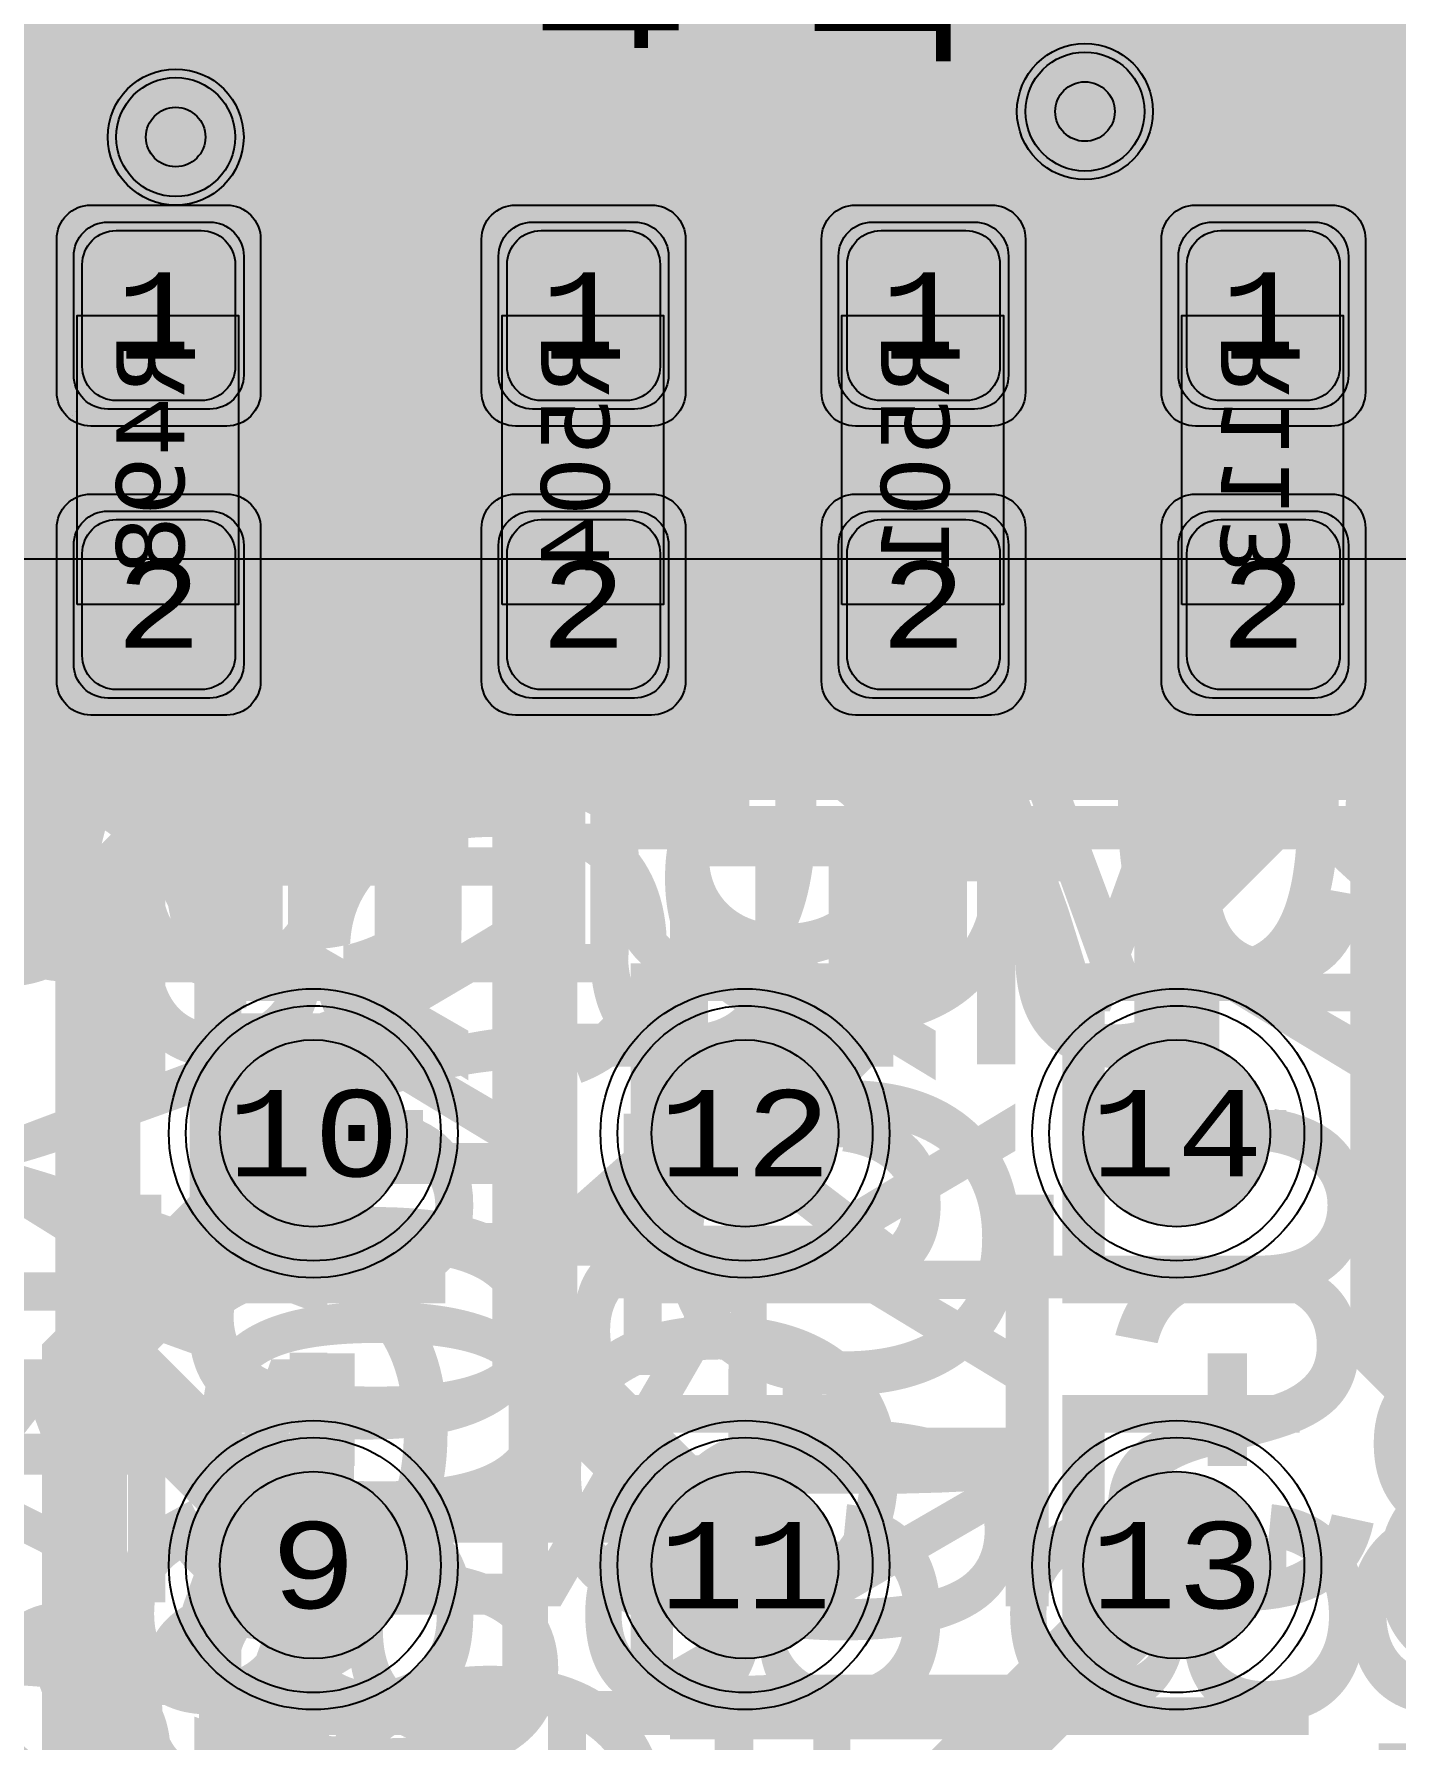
# Model space of a CAD drawing. Extents: x -28 to 199, y -61 to 255.
# Drawn here: x 119.27 to 127.28, y 143.47 to 153.51 of the extents above; entities that cross this region are included whole.
import ezdxf
from ezdxf.enums import TextEntityAlignment as Align

# ---------------------------------------------------------------- set-up
doc = ezdxf.new("R2010")
doc.units = 0
doc.header["$MEASUREMENT"] = 0
for name, color, linetype in [('ASSEMBLY_OUTLINES_BTM', 191, 'CONTINUOUS'), ('ASSEMBLY_OUTLINES_TOP', 102, 'CONTINUOUS'), ('ASSEMBLY_PART_NUMBERS_BTM', 191, 'CONTINUOUS'), ('ASSEMBLY_PART_NUMBERS_TOP', 102, 'CONTINUOUS'), ('ASSEMBLY_REF_DES_BTM', 191, 'CONTINUOUS'), ('DRILL_DRAWING', 21, 'CONTINUOUS'), ('GENERATED_SILKSCREEN_BTM', 255, 'CONTINUOUS'), ('GENERATED_SILKSCREEN_TOP', 140, 'CONTINUOUS'), ('PART_HOLES_LAYER_2', 30, 'CONTINUOUS'), ('PART_HOLES_LAYER_3', 30, 'CONTINUOUS'), ('PART_HOLES_LAYER_BOTTOM', 30, 'CONTINUOUS'), ('PART_HOLES_LAYER_TOP', 30, 'CONTINUOUS'), ('PART_PADS_LAYER_2', 230, 'CONTINUOUS'), ('PART_PADS_LAYER_3', 81, 'CONTINUOUS'), ('PART_PADS_LAYER_BOTTOM', 10, 'CONTINUOUS'), ('PART_PADS_LAYER_TOP', 150, 'CONTINUOUS'), ('PART_PADS_SMD_BTM', 10, 'CONTINUOUS'), ('PIN_NUMBERS_BTM', 8, 'CONTINUOUS'), ('PIN_NUMBERS_TOP', 8, 'CONTINUOUS'), ('PLACEMENT_OUTLINES_BTM', 222, 'CONTINUOUS'), ('PLACEMENT_OUTLINES_TOP', 130, 'CONTINUOUS'), ('PLANE_DATA_LAYER_TOP', 150, 'CONTINUOUS'), ('PLANE_SHAPES_LAYER_2', 230, 'CONTINUOUS'), ('PLANE_SHAPES_LAYER_3', 81, 'CONTINUOUS'), ('PLANE_SHAPES_LAYER_TOP', 150, 'CONTINUOUS'), ('SILKSCREEN_OUTLINES_BTM', 211, 'CONTINUOUS'), ('SILKSCREEN_OUTLINES_TOP', 150, 'CONTINUOUS'), ('SILKSCREEN_REF_DES_BTM', 211, 'CONTINUOUS'), ('SOLDERMASK_PADS_BTM', 12, 'CONTINUOUS'), ('SOLDERMASK_PADS_TOP', 180, 'CONTINUOUS'), ('SOLDERPASTE_PADS_BTM', 12, 'CONTINUOUS'), ('TRACES_LAYER_3', 81, 'CONTINUOUS'), ('TRACES_LAYER_BOTTOM', 10, 'CONTINUOUS'), ('TRACES_LAYER_TOP', 150, 'CONTINUOUS'), ('VIA_HOLES_LAYER_2', 30, 'CONTINUOUS'), ('VIA_HOLES_LAYER_3', 30, 'CONTINUOUS'), ('VIA_HOLES_LAYER_BOTTOM', 30, 'CONTINUOUS'), ('VIA_HOLES_LAYER_TOP', 30, 'CONTINUOUS'), ('VIA_PADS_LAYER_2', 230, 'CONTINUOUS'), ('VIA_PADS_LAYER_3', 81, 'CONTINUOUS'), ('VIA_PADS_LAYER_BOTTOM', 10, 'CONTINUOUS'), ('VIA_PADS_LAYER_TOP', 150, 'CONTINUOUS')]:
    doc.layers.add(name, color=color, linetype=linetype)
doc.styles.add('COURIER_NEW', font='COUR.TTF')
doc.styles.add('VERDANA', font='verdana.TTF')
doc.styles.add('VERIBEST_GERBER_0', font='txt')

msp = doc.modelspace()

# ---------------------------------------------------------------- hatches: boundary and pattern name
at = {"layer": 'PART_HOLES_LAYER_2'}
h = msp.add_hatch(color=256, dxfattribs=at)
edge = h.paths.add_edge_path()
edge.add_arc((120.91, 147.04), 0.55, 0, 360)
h = msp.add_hatch(color=256, dxfattribs=at)
edge = h.paths.add_edge_path()
edge.add_arc((123.45, 147.04), 0.55, 0, 360)
h = msp.add_hatch(color=256, dxfattribs=at)
edge = h.paths.add_edge_path()
edge.add_arc((125.99, 147.04), 0.55, 0, 360)
h = msp.add_hatch(color=256, dxfattribs=at)
edge = h.paths.add_edge_path()
edge.add_arc((120.91, 144.5), 0.55, 0, 360)
h = msp.add_hatch(color=256, dxfattribs=at)
edge = h.paths.add_edge_path()
edge.add_arc((123.45, 144.5), 0.55, 0, 360)
h = msp.add_hatch(color=256, dxfattribs=at)
edge = h.paths.add_edge_path()
edge.add_arc((125.99, 144.5), 0.55, 0, 360)
at = {"layer": 'PART_HOLES_LAYER_3'}
h = msp.add_hatch(color=256, dxfattribs=at)
edge = h.paths.add_edge_path()
edge.add_arc((120.91, 147.04), 0.55, 0, 360)
h = msp.add_hatch(color=256, dxfattribs=at)
edge = h.paths.add_edge_path()
edge.add_arc((123.45, 147.04), 0.55, 0, 360)
h = msp.add_hatch(color=256, dxfattribs=at)
edge = h.paths.add_edge_path()
edge.add_arc((125.99, 147.04), 0.55, 0, 360)
h = msp.add_hatch(color=256, dxfattribs=at)
edge = h.paths.add_edge_path()
edge.add_arc((120.91, 144.5), 0.55, 0, 360)
h = msp.add_hatch(color=256, dxfattribs=at)
edge = h.paths.add_edge_path()
edge.add_arc((123.45, 144.5), 0.55, 0, 360)
h = msp.add_hatch(color=256, dxfattribs=at)
edge = h.paths.add_edge_path()
edge.add_arc((125.99, 144.5), 0.55, 0, 360)
at = {"layer": 'PART_HOLES_LAYER_BOTTOM'}
h = msp.add_hatch(color=256, dxfattribs=at)
edge = h.paths.add_edge_path()
edge.add_arc((120.91, 147.04), 0.55, 0, 360)
h = msp.add_hatch(color=256, dxfattribs=at)
edge = h.paths.add_edge_path()
edge.add_arc((123.45, 147.04), 0.55, 0, 360)
h = msp.add_hatch(color=256, dxfattribs=at)
edge = h.paths.add_edge_path()
edge.add_arc((125.99, 147.04), 0.55, 0, 360)
h = msp.add_hatch(color=256, dxfattribs=at)
edge = h.paths.add_edge_path()
edge.add_arc((120.91, 144.5), 0.55, 0, 360)
h = msp.add_hatch(color=256, dxfattribs=at)
edge = h.paths.add_edge_path()
edge.add_arc((123.45, 144.5), 0.55, 0, 360)
h = msp.add_hatch(color=256, dxfattribs=at)
edge = h.paths.add_edge_path()
edge.add_arc((125.99, 144.5), 0.55, 0, 360)
at = {"layer": 'PART_HOLES_LAYER_TOP'}
h = msp.add_hatch(color=256, dxfattribs=at)
edge = h.paths.add_edge_path()
edge.add_arc((120.91, 147.04), 0.55, 0, 360)
h = msp.add_hatch(color=256, dxfattribs=at)
edge = h.paths.add_edge_path()
edge.add_arc((123.45, 147.04), 0.55, 0, 360)
h = msp.add_hatch(color=256, dxfattribs=at)
edge = h.paths.add_edge_path()
edge.add_arc((125.99, 147.04), 0.55, 0, 360)
h = msp.add_hatch(color=256, dxfattribs=at)
edge = h.paths.add_edge_path()
edge.add_arc((120.91, 144.5), 0.55, 0, 360)
h = msp.add_hatch(color=256, dxfattribs=at)
edge = h.paths.add_edge_path()
edge.add_arc((123.45, 144.5), 0.55, 0, 360)
h = msp.add_hatch(color=256, dxfattribs=at)
edge = h.paths.add_edge_path()
edge.add_arc((125.99, 144.5), 0.55, 0, 360)
at = {"layer": 'PLANE_DATA_LAYER_TOP'}
h = msp.add_hatch(color=256, dxfattribs=at)
h.paths.add_polyline_path([(133, 153.853893, -0.1385740107174842), (132.988731, 153.814013, 0.2825710428868531), (132.988731, 153.185987, -0.1385740107174842), (133, 153.146107), (133, 152.850505, -0.198909955685367), (132.977682, 152.796624), (132.047111, 151.866053, 0.1989122151386141), (131.900664, 151.5125), (131.900664, 149.0762, -0.414213562373095), (131.824464, 149), (116.917122, 149, -0.414213562373095), (116.840922, 149.0762), (116.840922, 149.076201, -0.1989099556853327), (116.86324, 149.130082), (120.011716, 152.278558, -0.2121765103081674), (120.069475, 152.300777, 2.5994044520858672), (119.500777, 152.869475, -0.0127260232625864), (119.500876, 152.865598), (119.500876, 152.865597, -0.1989099556854013), (119.478558, 152.811716), (116.06616, 149.399318, -0.1989133663344485), (116.012278, 149.377), (114.8262, 149.377, -0.414213562373095), (114.75, 149.4532), (114.75, 149.885279, -0.1989099556853327), (114.772318, 149.93916), (117.211716, 152.378558, -0.2121765103082757), (117.269475, 152.400777, 2.5994044520858672), (116.700777, 152.969475, -0.012726023262584), (116.700876, 152.965598), (116.700876, 152.965597, -0.1989099556853327), (116.678558, 152.911716), (114.880082, 151.11324, -0.6681819935815162), (114.75, 151.167121), (114.75, 155.5988, -0.414213562373095), (114.8262, 155.675), (115.246078, 155.675, -0.1860894746345807), (115.29723, 155.65528, 0.1771017640591394), (115.679123, 155.500363, -0.3837047465437007), (115.752483, 155.429575, 0.9653635895788941), (117.75, 155.499999), (117.75, 155.5, 0.4499914754165076), (116.6297, 156.492737, -0.678160657795134), (116.561875, 156.617022, 0.1458601094872009), (116.696178, 156.932387, -0.381510988498814), (116.771893, 157), (121.010758, 157, -0.5383921361414895), (121.080801, 156.893793, 1.2260197911428208), (123, 156.5), (123, 156.500003, 0.0155953760003394), (122.998055, 156.562339, -0.0155850900867968), (122.997907, 156.567086), (122.997907, 156.56709, -0.6681819935816116), (123.127989, 156.620971), (125.050682, 154.698278, -0.1989099556853327), (125.073, 154.644397), (125.073, 153.551853, -0.2121757463619228), (125.04787, 153.4953, 0.2121743865971751), (124.85, 153.050001), (124.85, 153.05, 0.9999999999999999), (126.05, 153.05), (126.05, 153.050001, 0.2121743865971751), (125.85213, 153.4953, -0.212175746361959), (125.827, 153.551853), (125.827, 154.685964, -0.1107558287851341), (125.834298, 154.718505, 0.110755040111671), (125.875, 154.899999), (125.875, 154.9, 0.1989121882725186), (125.75052, 155.20052), (124.081122, 156.869918, -0.1989099556853327), (124.058804, 156.923799), (124.058804, 156.9238, -0.414213562373095), (124.135004, 157), (125.760758, 157, -0.5383921361414895), (125.830801, 156.893793, 1.5163124244314565), (127.669199, 156.893793, -0.5383921361414894), (127.739242, 157), (128.1738, 157, -0.414213562373095), (128.25, 156.9238), (128.25, 156.3, 0.414213562373095), (128.7, 155.85), (129.3, 155.85, 0.414213562373095), (129.75, 156.3), (129.75, 156.9238, -0.414213562373095), (129.8262, 157), (130.5238, 157, -0.414213562373095), (130.6, 156.9238), (130.6, 156.7, 0.414213562373095), (131.05, 156.25), (131.75, 156.25, 0.3241649784330002), (132.177594, 156.559774, -0.7244577928817454), (132.322406, 156.559774, 0.3241649784330001), (132.75, 156.25), (132.9238, 156.25, -0.414213562373095), (133, 156.1738)], flags=0)
h.paths.add_polyline_path([(129.20000000000002, 153.2, -0.9999999999999999), (130.4, 153.2, -0.9999999999999999)], flags=0)
h.paths.add_polyline_path([(130.9, 153.5, -0.9999999999999999), (132.1, 153.5, -0.9999999999999999)], flags=0)
at = {"layer": 'PLANE_SHAPES_LAYER_2'}
h = msp.add_hatch(color=256, dxfattribs=at)
h.paths.add_polyline_path([(169.5, 129.25), (149.5, 129.25), (142.25, 122), (142.25, 90.5), (147.5, 90.5), (147.5, 80), (154, 80), (154, 69.25), (131.75, 69.25), (131.75, 73.25), (121.25, 73.25), (121.25, 81), (110.5, 81), (110.5, 125.75), (106.5, 125.75), (106.5, 128.75), (93.5, 128.75), (93.5, 120.25), (91.75, 120.25), (91.75, 121.5), (80, 121.5), (80, 118.25), (73.25, 118.25), (73.25, 124.5), (67.5, 124.5), (67.5, 128), (57.75, 128), (57.75, 120.25), (55.25, 120.25), (55.25, 121.5), (47.5, 121.5), (47.5, 119), (35, 119), (35, 134.75), (32.75, 134.75), (32.75, 159.75), (29.25, 159.75), (29.25, 175.25), (22.5, 175.25), (22.5, 195.25), (17.25, 195.25), (17.25, 198), (22.5, 198), (22.5, 216.5), (40.25, 216.5), (40.25, 235.5), (54.5, 235.5), (54.5, 254), (87.25, 254), (87.25, 236.25), (86.25, 236.25), (86.25, 228.75), (81, 228.75), (81, 218.75), (95.25, 218.75), (95.25, 194.5), (87, 194.5), (87, 172), (131.1, 172), (131.1, 208.75), (115.5, 208.75), (115.5, 213.75), (106.75, 213.75), (106.75, 218.75), (110.25, 222.25), (110.25, 226.25), (142.5, 226.25), (142.5, 221.5), (160.5, 221.5), (160.5, 240.75), (169.5, 240.75)])
h.paths.add_polyline_path([(35.5, 149.5), (41.75, 149.5), (41.75, 152), (39.25, 152), (39.25, 154), (37.75, 154), (37.75, 152), (35.5, 152)], flags=16)
h.paths.add_polyline_path([(37.5, 125.75), (37.5, 128.75), (42.75, 128.75), (42.75, 125.75)], flags=16)
h.paths.add_polyline_path([(52, 127.75), (52, 130.75), (54.25, 130.75), (54.25, 127.75)], flags=16)
h.paths.add_polyline_path([(50.75, 219.5), (50.75, 226.5), (71.75, 226.5), (71.75, 219.5)], flags=16)
h.paths.add_polyline_path([(66.5, 150.75), (66.5, 177.5), (72.25, 177.5), (72.25, 150.75)], flags=16)
h.paths.add_polyline_path([(47.25, 185.25), (73, 185.25), (73, 188.25), (70.25, 188.25), (70.25, 191), (47.25, 191)], flags=16)
h.paths.add_polyline_path([(84.5, 208), (84.5, 212.75), (85, 212.75), (85, 208)], flags=16)
h.paths.add_polyline_path([(61.5, 137.25), (87.75, 137.25), (87.75, 140.5), (84.75, 140.5), (84.75, 143), (61.5, 143)], flags=16)
h.paths.add_polyline_path([(88.75, 127), (88.75, 130), (91, 130), (91, 127)], flags=16)
h.paths.add_polyline_path([(85.5, 130.25), (85.5, 132.5), (91, 132.5), (91, 130.25)], flags=16)
h.paths.add_polyline_path([(108.75, 142.25), (135.75, 142.25), (135.75, 145.75), (132.25, 145.75), (132.25, 149), (108.75, 149)], flags=16)
h.paths.add_polyline_path([(114.25, 126.75), (140.75, 126.75), (140.75, 129.75), (137.25, 129.75), (137.25, 133), (114.25, 133)], flags=16)
h.paths.add_polyline_path([(155.25, 180.25), (166.25, 180.25), (166.25, 186.25), (152.25, 186.25), (152.25, 183), (155.25, 183)], flags=16)
at = {"layer": 'PLANE_SHAPES_LAYER_3'}
h = msp.add_hatch(color=256, dxfattribs=at)
h.paths.add_polyline_path([(169.5, 129.25), (149.5, 129.25), (142.25, 122), (142.25, 90.5), (147.5, 90.5), (147.5, 80), (154, 80), (154, 69.25), (131.75, 69.25), (131.75, 73.25), (121.25, 73.25), (121.25, 81), (110.5, 81), (110.5, 125.75), (106.5, 125.75), (106.5, 128.75), (93.5, 128.75), (93.5, 120.25), (91.75, 120.25), (91.75, 121.5), (80, 121.5), (80, 118.25), (73.25, 118.25), (73.25, 124.5), (67.5, 124.5), (67.5, 127.75), (58.25, 127.75), (58.25, 130.25), (88.75, 130.25), (88.75, 127), (91, 127), (91, 132.5), (55, 132.5), (55, 131.25), (52, 131.25), (52, 127.75), (55, 127.75), (55, 127.25), (57.75, 127.25), (57.75, 120.25), (55.25, 120.25), (55.25, 121.5), (47.5, 121.5), (47.5, 119), (35, 119), (35, 134.75), (32.75, 134.75), (32.75, 159.75), (29.25, 159.75), (29.25, 175.25), (22.5, 175.25), (22.5, 195.25), (17.25, 195.25), (17.25, 198), (22.5, 198), (22.5, 216.5), (40.25, 216.5), (40.25, 235.5), (54.5, 235.5), (54.5, 254), (87.25, 254), (87.25, 236.25), (86.25, 236.25), (86.25, 228.75), (81, 228.75), (81, 218.75), (95.25, 218.75), (95.25, 194.5), (87, 194.5), (87, 172), (131.1, 172), (131.1, 208.75), (115.5, 208.75), (115.5, 213.75), (106.75, 213.75), (106.75, 218.75), (110.25, 222.25), (110.25, 226.25), (142.5, 226.25), (142.5, 221.5), (160.5, 221.5), (160.5, 240.75), (169.5, 240.75)])
h.paths.add_polyline_path([(35.5, 149.5), (41.75, 149.5), (41.75, 152), (39.25, 152), (39.25, 154), (37.75, 154), (37.75, 152), (35.5, 152)], flags=16)
h.paths.add_polyline_path([(37.5, 125.75), (37.5, 128.75), (42.75, 128.75), (42.75, 125.75)], flags=16)
h.paths.add_polyline_path([(50.75, 219.5), (50.75, 226.5), (71.75, 226.5), (71.75, 219.5)], flags=16)
h.paths.add_polyline_path([(66.5, 150.75), (66.5, 177.5), (72.25, 177.5), (72.25, 150.75)], flags=16)
h.paths.add_polyline_path([(47.25, 185.25), (73, 185.25), (73, 188.25), (70.25, 188.25), (70.25, 191), (47.25, 191)], flags=16)
h.paths.add_polyline_path([(84.5, 208), (84.5, 212.75), (85, 212.75), (85, 208)], flags=16)
h.paths.add_polyline_path([(61.5, 137.25), (87.75, 137.25), (87.75, 140.5), (84.75, 140.5), (84.75, 143), (61.5, 143)], flags=16)
h.paths.add_polyline_path([(108.75, 142.25), (135.75, 142.25), (135.75, 145.75), (132.25, 145.75), (132.25, 149), (108.75, 149)], flags=16)
h.paths.add_polyline_path([(114.25, 126.75), (140.75, 126.75), (140.75, 129.75), (137.25, 129.75), (137.25, 133), (114.25, 133)], flags=16)
h.paths.add_polyline_path([(155.25, 180.25), (166.25, 180.25), (166.25, 186.25), (152.25, 186.25), (152.25, 183), (155.25, 183)], flags=16)
at = {"layer": 'VIA_HOLES_LAYER_2'}
h = msp.add_hatch(color=256, dxfattribs=at)
edge = h.paths.add_edge_path()
edge.add_arc((125.45, 153.05), 0.175, 0, 360)
h = msp.add_hatch(color=256, dxfattribs=at)
edge = h.paths.add_edge_path()
edge.add_arc((120.1, 152.9), 0.175, 0, 360)
at = {"layer": 'VIA_HOLES_LAYER_3'}
h = msp.add_hatch(color=256, dxfattribs=at)
edge = h.paths.add_edge_path()
edge.add_arc((125.45, 153.05), 0.175, 0, 360)
h = msp.add_hatch(color=256, dxfattribs=at)
edge = h.paths.add_edge_path()
edge.add_arc((120.1, 152.9), 0.175, 0, 360)
at = {"layer": 'VIA_HOLES_LAYER_BOTTOM'}
h = msp.add_hatch(color=256, dxfattribs=at)
edge = h.paths.add_edge_path()
edge.add_arc((125.45, 153.05), 0.175, 0, 360)
h = msp.add_hatch(color=256, dxfattribs=at)
edge = h.paths.add_edge_path()
edge.add_arc((120.1, 152.9), 0.175, 0, 360)
at = {"layer": 'VIA_HOLES_LAYER_TOP'}
h = msp.add_hatch(color=256, dxfattribs=at)
edge = h.paths.add_edge_path()
edge.add_arc((125.45, 153.05), 0.175, 0, 360)
h = msp.add_hatch(color=256, dxfattribs=at)
edge = h.paths.add_edge_path()
edge.add_arc((120.1, 152.9), 0.175, 0, 360)

# ---------------------------------------------------------------- linework, layer by layer
at = {"layer": 'ASSEMBLY_OUTLINES_BTM'}
for points in [[(119.52, 150.15), (119.52, 151.85), (120.47, 151.85), (120.47, 150.15)], [(122.02, 150.15), (122.02, 151.85), (122.97, 151.85), (122.97, 150.15)], [(124.02, 150.15), (124.02, 151.85), (124.97, 151.85), (124.97, 150.15)], [(126.02, 150.15), (126.02, 151.85), (126.97, 151.85), (126.97, 150.15)]]:
    msp.add_lwpolyline(points, close=True, dxfattribs=at)
at = {"layer": 'ASSEMBLY_OUTLINES_TOP', "const_width": 0.2}
msp.add_lwpolyline([(105.58, 141.12), (105.58, 150.42), (138.78, 150.42), (138.78, 141.12)], close=True, dxfattribs=at)
at = {"layer": 'GENERATED_SILKSCREEN_BTM', "const_width": 0.15}
for points in [[(123.0408, 153.0884), (123.0472, 153.0876), (123.0512, 153.0836), (123.0536, 153.078), (123.0544, 153.0724), (123.0536, 153.0668), (123.0512, 153.062), (123.0472, 153.058), (123.0408, 153.0564), (122.7984, 153.0564), (122.7984, 153.0188), (122.7968, 153.0132), (122.7936, 153.0084), (122.788, 153.006), (122.7824, 153.0052), (122.776, 153.006), (122.7704, 153.0084), (122.7664, 153.0132), (122.7656, 153.0188), (122.7656, 153.0564), (122.2952, 153.0564), (122.2912, 153.0572), (122.288, 153.0588), (122.2848, 153.0628), (122.2824, 153.0668), (122.2808, 153.0716), (122.28, 153.0764), (122.2808, 153.0804), (122.284, 153.0844), (122.7696, 153.57), (122.7744, 153.5732), (122.7792, 153.5748), (122.784, 153.574), (122.7896, 153.5708), (122.7936, 153.5692), (122.796, 153.566), (122.7976, 153.5628), (122.7984, 153.5588), (122.7984, 153.0884), (123.0408, 153.0884)], [(127.4196, 153.6236), (127.31, 153.4884), (127.3092, 153.486), (127.3084, 153.4836), (127.3076, 153.4828), (127.3068, 153.4796), (127.3068, 153.21), (127.3076, 153.206), (127.3084, 153.2044), (127.3092, 153.202), (127.31, 153.1996), (127.4196, 153.0644)], [(127.4404, 153.0908), (127.3396, 153.2156), (127.3396, 153.474), (127.446, 153.6044)], [(122.7656, 153.5188), (122.336, 153.0884), (122.7656, 153.0884), (122.7656, 153.5188)], [(124.624, 153.3584), (124.6256, 153.3648), (124.6288, 153.368), (124.6344, 153.3704), (124.6408, 153.3712), (124.6464, 153.3704), (124.652, 153.368), (124.656, 153.3648), (124.6568, 153.3584), (124.6568, 153.0464), (124.656, 153.0408), (124.652, 153.036), (124.6464, 153.0336), (124.6408, 153.0328), (124.6344, 153.0336), (124.6288, 153.036), (124.6256, 153.0408), (124.624, 153.0464), (124.624, 153.1872), (123.8728, 153.1872), (123.8672, 153.188), (123.8632, 153.1904), (123.8608, 153.1944), (123.86, 153.2), (123.8592, 153.204), (123.8592, 153.208), (123.8608, 153.2112), (123.864, 153.2144), (124.0832, 153.3704), (124.0888, 153.3728), (124.0944, 153.3728), (124.0992, 153.3704), (124.1032, 153.3664), (124.1064, 153.3616), (124.108, 153.356), (124.108, 153.3528), (124.1064, 153.3504), (124.1048, 153.348), (124.1024, 153.3464), (123.9232, 153.2184), (124.624, 153.2184), (124.624, 153.3584)]]:
    msp.add_lwpolyline(points, dxfattribs=at)
for points in [[(119.520005, 150.707911, 1.22306e-05), (119.519995, 150.707902), (119.519995, 151.292098, 1.22306e-05), (119.520005, 151.292089), (119.520005, 150.707911)], [(120.470005, 150.716156, 1.1642e-05), (120.469995, 150.716164), (120.469995, 151.283836, 1.1642e-05), (120.470005, 151.283844), (120.470005, 150.716156)], [(122.020005, 150.707911, 1.22306e-05), (122.019995, 150.707902), (122.019995, 151.292098, 1.22306e-05), (122.020005, 151.292089), (122.020005, 150.707911)], [(122.970005, 150.716156, 1.1642e-05), (122.969995, 150.716164), (122.969995, 151.283836, 1.1642e-05), (122.970005, 151.283844), (122.970005, 150.716156)], [(124.020005, 150.707911, 1.22306e-05), (124.019995, 150.707902), (124.019995, 151.292098, 1.22306e-05), (124.020005, 151.292089), (124.020005, 150.707911)], [(124.970005, 150.716156, 1.1642e-05), (124.969995, 150.716164), (124.969995, 151.283836, 1.1642e-05), (124.970005, 151.283844), (124.970005, 150.716156)], [(126.020005, 150.707911, 1.22306e-05), (126.019995, 150.707902), (126.019995, 151.292098, 1.22306e-05), (126.020005, 151.292089), (126.020005, 150.707911)], [(126.970005, 150.716156, 1.1642e-05), (126.969995, 150.716164), (126.969995, 151.283836, 1.1642e-05), (126.970005, 151.283844), (126.970005, 150.716156)]]:
    msp.add_lwpolyline(points, format="xyb", dxfattribs=at)
at = {"layer": 'GENERATED_SILKSCREEN_TOP', "const_width": 0.15}
msp.add_lwpolyline([(138.780005, 141.12, -0.4142135624), (138.78, 141.119995), (105.58, 141.119995, -0.4142135624), (105.579995, 141.12), (105.579995, 150.42, -0.4142135624), (105.58, 150.420005), (107.080269, 150.420005, 7.9139e-06), (107.080278, 150.419995), (105.580005, 150.419995), (105.580005, 141.120005), (138.779995, 141.120005), (138.779995, 150.419995), (107.719722, 150.419995, 7.9139e-06), (107.719731, 150.420005), (138.78, 150.420005, -0.4142135624), (138.780005, 150.42), (138.780005, 141.12)], format="xyb", dxfattribs=at)
at = {"layer": 'PART_HOLES_LAYER_2'}
for centre in [(120.91, 147.04), (123.45, 147.04), (125.99, 147.04), (120.91, 144.5), (123.45, 144.5), (125.99, 144.5)]:
    msp.add_circle(centre, 0.55, dxfattribs=at)
at = {"layer": 'PART_HOLES_LAYER_3'}
for centre in [(120.91, 147.04), (123.45, 147.04), (125.99, 147.04), (120.91, 144.5), (123.45, 144.5), (125.99, 144.5)]:
    msp.add_circle(centre, 0.55, dxfattribs=at)
at = {"layer": 'PART_HOLES_LAYER_BOTTOM'}
for centre in [(120.91, 147.04), (123.45, 147.04), (125.99, 147.04), (120.91, 144.5), (123.45, 144.5), (125.99, 144.5)]:
    msp.add_circle(centre, 0.55, dxfattribs=at)
at = {"layer": 'PART_HOLES_LAYER_TOP'}
for centre in [(120.91, 147.04), (123.45, 147.04), (125.99, 147.04), (120.91, 144.5), (123.45, 144.5), (125.99, 144.5)]:
    msp.add_circle(centre, 0.55, dxfattribs=at)
at = {"layer": 'PART_PADS_LAYER_2'}
for centre in [(120.91, 147.04), (123.45, 147.04), (125.99, 147.04), (120.91, 144.5), (123.45, 144.5), (125.99, 144.5)]:
    msp.add_circle(centre, 0.75, dxfattribs=at)
at = {"layer": 'PART_PADS_LAYER_3'}
for centre in [(120.91, 147.04), (123.45, 147.04), (125.99, 147.04), (120.91, 144.5), (123.45, 144.5), (125.99, 144.5)]:
    msp.add_circle(centre, 0.75, dxfattribs=at)
at = {"layer": 'PART_PADS_LAYER_BOTTOM'}
for centre in [(120.91, 147.04), (123.45, 147.04), (125.99, 147.04), (120.91, 144.5), (123.45, 144.5), (125.99, 144.5)]:
    msp.add_circle(centre, 0.75, dxfattribs=at)
at = {"layer": 'PART_PADS_LAYER_TOP'}
for centre in [(120.91, 147.04), (123.45, 147.04), (125.99, 147.04), (120.91, 144.5), (123.45, 144.5), (125.99, 144.5)]:
    msp.add_circle(centre, 0.75, dxfattribs=at)
at = {"layer": 'PART_PADS_SMD_BTM'}
for points in [[(120.3, 152.4, -0.4142135624), (120.5, 152.2), (120.5, 151.5, -0.4142135624), (120.3, 151.3), (119.7, 151.3, -0.4142135624), (119.5, 151.5), (119.5, 152.2, -0.4142135624), (119.7, 152.4)], [(122.8, 152.4, -0.4142135624), (123, 152.2), (123, 151.5, -0.4142135624), (122.8, 151.3), (122.2, 151.3, -0.4142135624), (122, 151.5), (122, 152.2, -0.4142135624), (122.2, 152.4)], [(124.8, 152.4, -0.4142135624), (125, 152.2), (125, 151.5, -0.4142135624), (124.8, 151.3), (124.2, 151.3, -0.4142135624), (124, 151.5), (124, 152.2, -0.4142135624), (124.2, 152.4)], [(126.8, 152.4, -0.4142135624), (127, 152.2), (127, 151.5, -0.4142135624), (126.8, 151.3), (126.2, 151.3, -0.4142135624), (126, 151.5), (126, 152.2, -0.4142135624), (126.2, 152.4)], [(120.3, 150.7, -0.4142135624), (120.5, 150.5), (120.5, 149.8, -0.4142135624), (120.3, 149.6), (119.7, 149.6, -0.4142135624), (119.5, 149.8), (119.5, 150.5, -0.4142135624), (119.7, 150.7)], [(122.8, 150.7, -0.4142135624), (123, 150.5), (123, 149.8, -0.4142135624), (122.8, 149.6), (122.2, 149.6, -0.4142135624), (122, 149.8), (122, 150.5, -0.4142135624), (122.2, 150.7)], [(124.8, 150.7, -0.4142135624), (125, 150.5), (125, 149.8, -0.4142135624), (124.8, 149.6), (124.2, 149.6, -0.4142135624), (124, 149.8), (124, 150.5, -0.4142135624), (124.2, 150.7)], [(126.8, 150.7, -0.4142135624), (127, 150.5), (127, 149.8, -0.4142135624), (126.8, 149.6), (126.2, 149.6, -0.4142135624), (126, 149.8), (126, 150.5, -0.4142135624), (126.2, 150.7)]]:
    msp.add_lwpolyline(points, format="xyb", close=True, dxfattribs=at)
at = {"layer": 'PLACEMENT_OUTLINES_BTM'}
for points in [[(119.52, 150.15), (119.52, 151.85), (120.47, 151.85), (120.47, 150.15)], [(122.02, 150.15), (122.02, 151.85), (122.97, 151.85), (122.97, 150.15)], [(124.02, 150.15), (124.02, 151.85), (124.97, 151.85), (124.97, 150.15)], [(126.02, 150.15), (126.02, 151.85), (126.97, 151.85), (126.97, 150.15)]]:
    msp.add_lwpolyline(points, close=True, dxfattribs=at)
at = {"layer": 'PLACEMENT_OUTLINES_TOP'}
msp.add_lwpolyline([(105.58, 141.12), (105.58, 150.42), (138.78, 150.42), (138.78, 141.12)], close=True, dxfattribs=at)
at = {"layer": 'PLANE_SHAPES_LAYER_TOP'}
msp.add_solid([(114.75, 149), (133, 149), (114.75, 157), (133, 157)], dxfattribs=at)
at = {"layer": 'SILKSCREEN_OUTLINES_BTM'}
for points in [[(119.52, 150.15), (119.52, 151.85), (120.47, 151.85), (120.47, 150.15)], [(122.02, 150.15), (122.02, 151.85), (122.97, 151.85), (122.97, 150.15)], [(124.02, 150.15), (124.02, 151.85), (124.97, 151.85), (124.97, 150.15)], [(126.02, 150.15), (126.02, 151.85), (126.97, 151.85), (126.97, 150.15)]]:
    msp.add_lwpolyline(points, close=True, dxfattribs=at)
at = {"layer": 'SILKSCREEN_OUTLINES_TOP'}
msp.add_lwpolyline([(105.58, 141.12), (105.58, 150.42), (138.78, 150.42), (138.78, 141.12)], close=True, dxfattribs=at)
at = {"layer": 'SOLDERMASK_PADS_BTM'}
for points in [[(120.4, 152.5, -0.4142135624), (120.6, 152.3), (120.6, 151.4, -0.4142135624), (120.4, 151.2), (119.6, 151.2, -0.4142135624), (119.4, 151.4), (119.4, 152.3, -0.4142135624), (119.6, 152.5)], [(122.9, 152.5, -0.4142135624), (123.1, 152.3), (123.1, 151.4, -0.4142135624), (122.9, 151.2), (122.1, 151.2, -0.4142135624), (121.9, 151.4), (121.9, 152.3, -0.4142135624), (122.1, 152.5)], [(124.9, 152.5, -0.4142135624), (125.1, 152.3), (125.1, 151.4, -0.4142135624), (124.9, 151.2), (124.1, 151.2, -0.4142135624), (123.9, 151.4), (123.9, 152.3, -0.4142135624), (124.1, 152.5)], [(126.9, 152.5, -0.4142135624), (127.1, 152.3), (127.1, 151.4, -0.4142135624), (126.9, 151.2), (126.1, 151.2, -0.4142135624), (125.9, 151.4), (125.9, 152.3, -0.4142135624), (126.1, 152.5)], [(120.4, 150.8, -0.4142135624), (120.6, 150.6), (120.6, 149.7, -0.4142135624), (120.4, 149.5), (119.6, 149.5, -0.4142135624), (119.4, 149.7), (119.4, 150.6, -0.4142135624), (119.6, 150.8)], [(122.9, 150.8, -0.4142135624), (123.1, 150.6), (123.1, 149.7, -0.4142135624), (122.9, 149.5), (122.1, 149.5, -0.4142135624), (121.9, 149.7), (121.9, 150.6, -0.4142135624), (122.1, 150.8)], [(124.9, 150.8, -0.4142135624), (125.1, 150.6), (125.1, 149.7, -0.4142135624), (124.9, 149.5), (124.1, 149.5, -0.4142135624), (123.9, 149.7), (123.9, 150.6, -0.4142135624), (124.1, 150.8)], [(126.9, 150.8, -0.4142135624), (127.1, 150.6), (127.1, 149.7, -0.4142135624), (126.9, 149.5), (126.1, 149.5, -0.4142135624), (125.9, 149.7), (125.9, 150.6, -0.4142135624), (126.1, 150.8)]]:
    msp.add_lwpolyline(points, format="xyb", close=True, dxfattribs=at)
for centre in [(120.91, 147.04), (123.45, 147.04), (125.99, 147.04), (120.91, 144.5), (123.45, 144.5), (125.99, 144.5)]:
    msp.add_circle(centre, 0.85, dxfattribs=at)
at = {"layer": 'SOLDERMASK_PADS_TOP'}
for centre in [(120.91, 147.04), (123.45, 147.04), (125.99, 147.04), (120.91, 144.5), (123.45, 144.5), (125.99, 144.5)]:
    msp.add_circle(centre, 0.85, dxfattribs=at)
at = {"layer": 'SOLDERPASTE_PADS_BTM'}
for points in [[(120.25, 152.35, -0.4142135624), (120.45, 152.15), (120.45, 151.55, -0.4142135624), (120.25, 151.35), (119.75, 151.35, -0.4142135624), (119.55, 151.55), (119.55, 152.15, -0.4142135624), (119.75, 152.35)], [(122.75, 152.35, -0.4142135624), (122.95, 152.15), (122.95, 151.55, -0.4142135624), (122.75, 151.35), (122.25, 151.35, -0.4142135624), (122.05, 151.55), (122.05, 152.15, -0.4142135624), (122.25, 152.35)], [(124.75, 152.35, -0.4142135624), (124.95, 152.15), (124.95, 151.55, -0.4142135624), (124.75, 151.35), (124.25, 151.35, -0.4142135624), (124.05, 151.55), (124.05, 152.15, -0.4142135624), (124.25, 152.35)], [(126.75, 152.35, -0.4142135624), (126.95, 152.15), (126.95, 151.55, -0.4142135624), (126.75, 151.35), (126.25, 151.35, -0.4142135624), (126.05, 151.55), (126.05, 152.15, -0.4142135624), (126.25, 152.35)], [(120.25, 150.65, -0.4142135624), (120.45, 150.45), (120.45, 149.85, -0.4142135624), (120.25, 149.65), (119.75, 149.65, -0.4142135624), (119.55, 149.85), (119.55, 150.45, -0.4142135624), (119.75, 150.65)], [(122.75, 150.65, -0.4142135624), (122.95, 150.45), (122.95, 149.85, -0.4142135624), (122.75, 149.65), (122.25, 149.65, -0.4142135624), (122.05, 149.85), (122.05, 150.45, -0.4142135624), (122.25, 150.65)], [(124.75, 150.65, -0.4142135624), (124.95, 150.45), (124.95, 149.85, -0.4142135624), (124.75, 149.65), (124.25, 149.65, -0.4142135624), (124.05, 149.85), (124.05, 150.45, -0.4142135624), (124.25, 150.65)], [(126.75, 150.65, -0.4142135624), (126.95, 150.45), (126.95, 149.85, -0.4142135624), (126.75, 149.65), (126.25, 149.65, -0.4142135624), (126.05, 149.85), (126.05, 150.45, -0.4142135624), (126.25, 150.65)]]:
    msp.add_lwpolyline(points, format="xyb", close=True, dxfattribs=at)
at = {"layer": 'TRACES_LAYER_3', "const_width": 0.5}
msp.add_lwpolyline([(111.1, 151.4), (128, 151.4), (129.8, 153.2)], dxfattribs=at)
at = {"layer": 'TRACES_LAYER_BOTTOM'}
for points, const_width in [([(134.55, 161.575), (136.064469, 161.575), (136.557242, 161.082227), (136.557242, 158.855097), (133.150813, 155.448668), (125.040489, 155.448668), (122.491821, 152.9), (120.223, 152.9)], 0.254), ([(122.5, 151.85), (125.528125, 154.878125), (134.432479, 154.878125), (139.150443, 159.596089), (139.150443, 160.745395), (138.970838, 160.925), (137.95, 160.925)], 0.254), ([(125.45, 153.05), (126.763064, 154.363064), (134.174258, 154.363064), (135.25, 153.287322), (135.25, 152.1)], 0.254), ([(124.5, 151.85), (124.5, 151.9), (125.4, 152.8), (125.4, 153)], 0.254), ([(125.45, 153.05), (125.4, 153)], 0.254), ([(125.4, 153), (126.5, 151.9), (126.5, 151.85)], 0.254), ([(120.223, 152.9), (120, 152.677), (120, 151.85)], 0.254), ([(120.223, 152.9), (120.1, 152.9)], 0.254), ([(128.53, 144.5), (127.803801, 145.226199), (127.803801, 145.252514), (127.262397, 145.793918), (127.262397, 148.754121), (128.908276, 150.4), (129.75, 150.4)], 0.5), ([(120.91, 144.5), (119.642822, 145.767178), (119.642822, 148.368228), (120, 148.725406), (120, 150.15)], 0.5), ([(122.5, 150.15), (122.5, 149.323), (122.21239, 149.03539), (122.21239, 145.73761), (123.45, 144.5)], 0.5), ([(123.45, 147.04), (124.5, 148.09), (124.5, 150.15)], 0.5), ([(125.99, 147.04), (125.99, 148.44), (126.5, 148.95), (126.5, 150.15)], 0.5)]:
    msp.add_lwpolyline(points, dxfattribs=dict(at, const_width=const_width))
at = {"layer": 'TRACES_LAYER_TOP'}
for points, const_width in [([(125.45, 153.05), (125.45, 154.9)], 0.254), ([(120.1, 152.9), (116.2, 149), (107.5, 149)], 0.254), ([(120.91, 147.04), (119.56392, 145.69392), (119.56392, 141.122821), (121.25, 139.436741), (121.25, 138.6)], 0.5), ([(125.99, 144.5), (124.5, 143.01), (124.5, 138.6)], 0.5)]:
    msp.add_lwpolyline(points, dxfattribs=dict(at, const_width=const_width))
at = {"layer": 'VIA_HOLES_LAYER_2'}
for centre in [(125.45, 153.05), (120.1, 152.9)]:
    msp.add_circle(centre, 0.175, dxfattribs=at)
at = {"layer": 'VIA_HOLES_LAYER_3'}
for centre in [(125.45, 153.05), (120.1, 152.9)]:
    msp.add_circle(centre, 0.175, dxfattribs=at)
at = {"layer": 'VIA_HOLES_LAYER_BOTTOM'}
for centre in [(125.45, 153.05), (120.1, 152.9)]:
    msp.add_circle(centre, 0.175, dxfattribs=at)
at = {"layer": 'VIA_HOLES_LAYER_TOP'}
for centre in [(125.45, 153.05), (120.1, 152.9)]:
    msp.add_circle(centre, 0.175, dxfattribs=at)
at = {"layer": 'VIA_PADS_LAYER_2'}
for centre in [(125.45, 153.05), (120.1, 152.9)]:
    msp.add_circle(centre, 0.4, dxfattribs=at)
at = {"layer": 'VIA_PADS_LAYER_3'}
for centre in [(125.45, 153.05), (120.1, 152.9)]:
    msp.add_circle(centre, 0.4, dxfattribs=at)
at = {"layer": 'VIA_PADS_LAYER_BOTTOM'}
for centre in [(125.45, 153.05), (120.1, 152.9)]:
    msp.add_circle(centre, 0.35, dxfattribs=at)
at = {"layer": 'VIA_PADS_LAYER_TOP'}
for centre in [(125.45, 153.05), (120.1, 152.9)]:
    msp.add_circle(centre, 0.35, dxfattribs=at)

# ---------------------------------------------------------------- texts
at = {"layer": 'ASSEMBLY_PART_NUMBERS_BTM', "style": 'VERIBEST_GERBER_0', "text_generation_flag": 2}
for s, p in [('ERJ-3EKF4701V', (120.21, 162.5)), ('CL21B225KOFNNNE', (122.29, 160.75)), ('ERJ-3EKF1004V', (120.29, 160.5)), ('MMZ1608A182B', (118.96, 160)), ('ERJ-3GEY0R00V', (127.21, 151.25)), ('ERJ-3EKF2000V', (119.79, 151)), ('ERJ-3EKF2000V', (122.54, 151)), ('ERJ-3EKF2000V', (125.04, 151)), ('ERJ-3EKF2000V', (127.04, 151))]:
    msp.add_text(s, height=2.032, rotation=90, dxfattribs=at).set_placement(p, align=Align.TOP_LEFT)
for s, p in [('TP-1_OSC_OSC', (131.5, 156.04)), ('TP-1_OSC_OSC', (133.5, 156.04)), ('C0805C822K5RACTU', (145.25, 151.79)), ('GRM1885C1H100JA01D', (149.5, 149.96)), ('ERJ-3EKF1022V', (145.25, 149.79)), ('CL10B104KB8SFNC', (145.25, 146.29))]:
    msp.add_text(s, height=2.032, dxfattribs=at).set_placement(p, align=Align.TOP_LEFT)
at = {"layer": 'ASSEMBLY_PART_NUMBERS_TOP', "style": 'VERIBEST_GERBER_0'}
for s, p in [('SPC02SVJN-RC-3POS', (120.54, 176.5)), ('SPC02SVJN-RC-3POS', (129.04, 176.5)), ('CL21B106KOQNNNE', (125.04, 164.25)), ('ERJ-3EKF4701V', (120.04, 160)), ('ERJ-3GEY0R00V', (122.29, 160)), ('SN74AHCT1G00DBVR', (122.96, 159.75)), ('LTC6993IS6-2#TRMPBF', (129.21, 159.75)), ('ERJ-3GEY0R00V', (125.04, 158.75))]:
    msp.add_text(s, height=2.032, rotation=270, dxfattribs=at).set_placement(p, align=Align.TOP_LEFT)
for s, p in [('SN74AHCT1G00DBVR', (99.25, 154.21)), ('SN74AHCT1G00DBVR', (113, 153.21)), ('ERJ-3GEY0R00V', (112.25, 149.96)), ('ERJ-3EKF4701V', (100.25, 145.71)), ('ERJ-3EKF4701V', (100.25, 144.21))]:
    msp.add_text(s, height=2.032, dxfattribs=at).set_placement(p, align=Align.TOP_LEFT)
at = {"layer": 'ASSEMBLY_REF_DES_BTM', "style": 'VERDANA', "text_generation_flag": 2}
for s, p in [('R498', (119.75, 151.75)), ('R504', (122.25, 151.75)), ('R501', (124.25, 151.75)), ('R113', (126.25, 151.75))]:
    msp.add_text(s, height=0.4, rotation=90, dxfattribs=at).set_placement(p, align=Align.TOP_LEFT)
at = {"layer": 'DRILL_DRAWING', "style": 'VERIBEST_GERBER_0'}
for s, p in [('A', (125.45, 153.05)), ('A', (120.1, 152.9)), ('E', (120.91, 147.04)), ('E', (123.45, 147.04)), ('E', (125.99, 147.04)), ('E', (120.91, 144.5)), ('E', (123.45, 144.5)), ('E', (125.99, 144.5))]:
    msp.add_text(s, height=2, dxfattribs=at).set_placement(p, align=Align.MIDDLE_CENTER)
at = {"layer": 'PIN_NUMBERS_BTM', "style": 'COURIER_NEW'}
for s, p in [('1', (120, 151.85)), ('1', (122.5, 151.85)), ('1', (124.5, 151.85)), ('1', (126.5, 151.85)), ('2', (120, 150.15)), ('2', (122.5, 150.15)), ('2', (124.5, 150.15)), ('2', (126.5, 150.15)), ('10', (120.91, 147.04)), ('12', (123.45, 147.04)), ('14', (125.99, 147.04)), ('9', (120.91, 144.5)), ('11', (123.45, 144.5)), ('13', (125.99, 144.5))]:
    msp.add_text(s, height=0.508, dxfattribs=at).set_placement(p, align=Align.MIDDLE_CENTER)
at = {"layer": 'PIN_NUMBERS_TOP', "style": 'COURIER_NEW'}
for s, p in [('1', (120, 151.85)), ('1', (122.5, 151.85)), ('1', (124.5, 151.85)), ('1', (126.5, 151.85)), ('2', (120, 150.15)), ('2', (122.5, 150.15)), ('2', (124.5, 150.15)), ('2', (126.5, 150.15)), ('10', (120.91, 147.04)), ('12', (123.45, 147.04)), ('14', (125.99, 147.04)), ('9', (120.91, 144.5)), ('11', (123.45, 144.5)), ('13', (125.99, 144.5))]:
    msp.add_text(s, height=0.508, dxfattribs=at).set_placement(p, align=Align.MIDDLE_CENTER)
at = {"layer": 'SILKSCREEN_REF_DES_BTM', "style": 'VERIBEST_GERBER_0', "text_generation_flag": 2}
for s, p in [('R504', (122.26, 155.95)), ('R501', (123.86, 155.85))]:
    msp.add_text(s, height=0.8, rotation=90, dxfattribs=at).set_placement(p, align=Align.TOP_LEFT)

doc.saveas('drawing.dxf')
